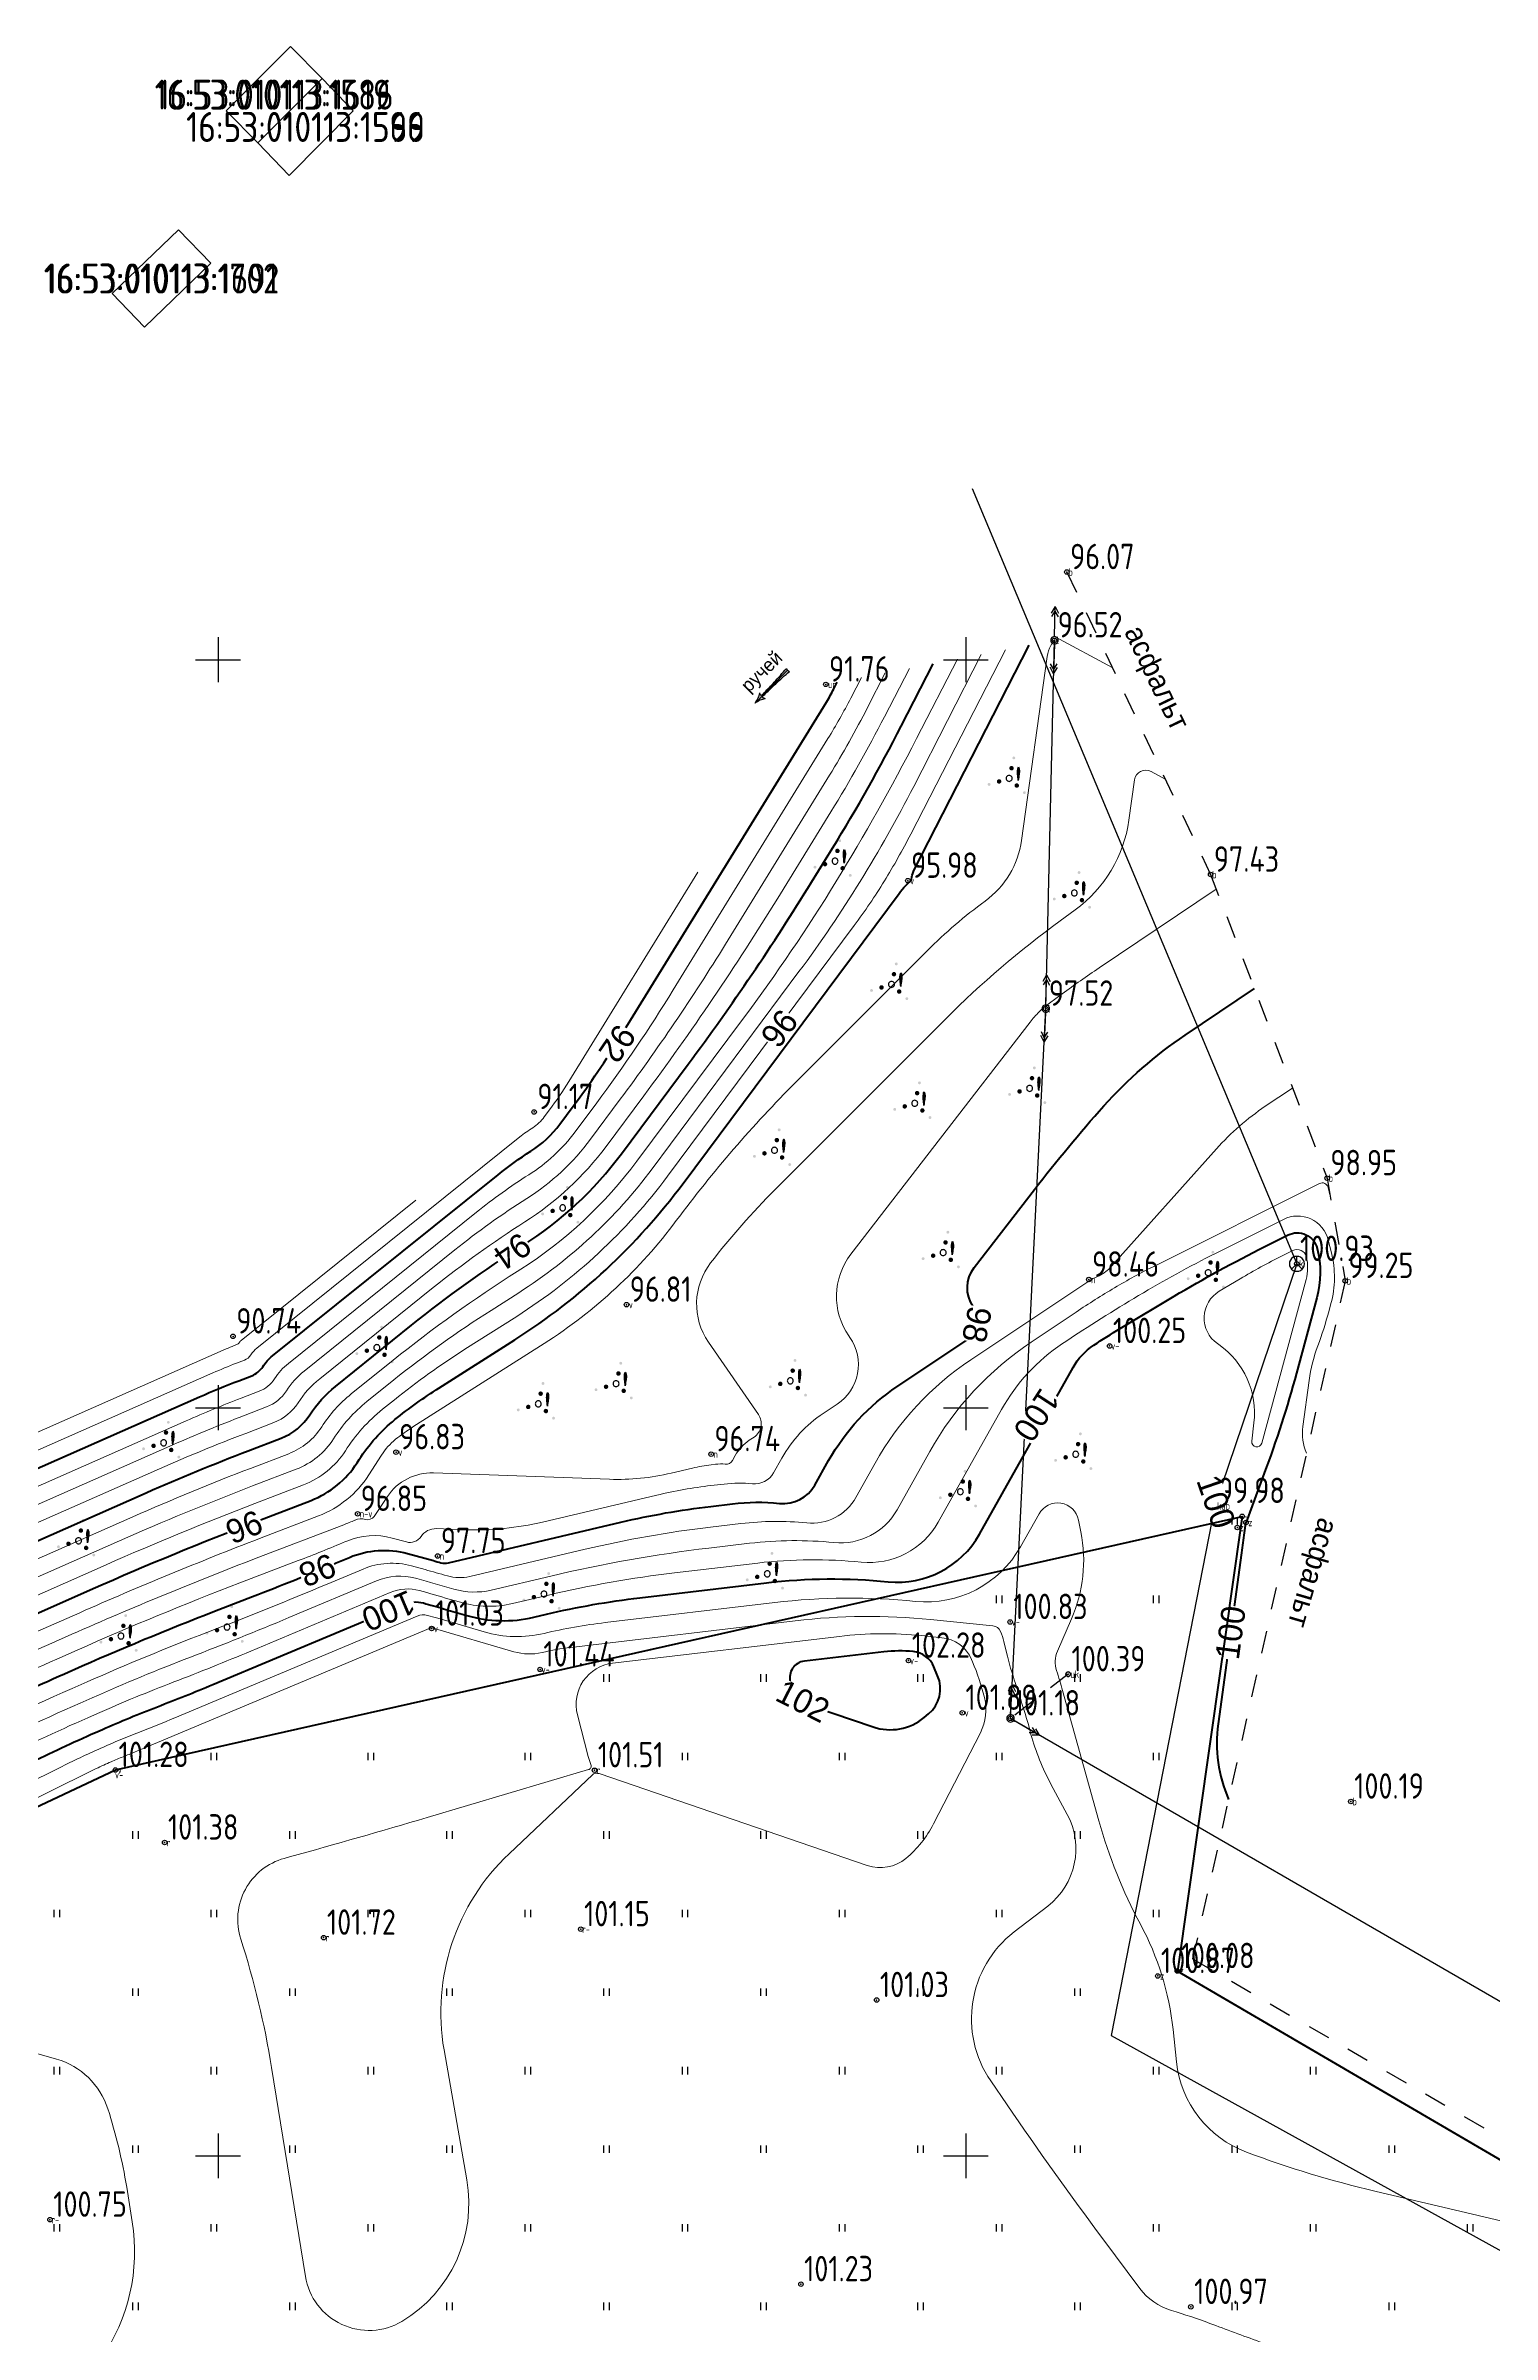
# Model space of a CAD drawing. Header units: metres. Extents: x 2284092 to 2335310, y 454860 to 483236.
# Drawn here: x 2285338.5 to 2285435.2, y 455588.1 to 455741 of the extents above; entities that cross this region are included whole.
import ezdxf
from ezdxf.enums import TextEntityAlignment as Align

# ---------------------------------------------------------------- set-up
doc = ezdxf.new("R2010")
doc.units = ezdxf.units.M
doc.header["$PDMODE"] = 32
doc.header["$PDSIZE"] = 0.3
doc.linetypes.add('ЛИНИЯ_1.5-1.5', pattern=[3, 1.5, -1.5])
doc.linetypes.add('ЛЭП ВН', pattern=[0.002, 0.001, 0.001])
for name, color, linetype in [('-_линия', 7, 'Continuous'), ('-_точка', 7, 'Continuous'), ('0 @ 0.5', 7, 'Continuous'), ('D', 1, 'Continuous'), ('Eg.14_Ограждения', 7, 'Continuous'), ('Eg.14_Ограждения1', 7, 'Continuous'), ('LABELS', 254, 'Continuous'), ('P', 94, 'Continuous'), ('Pr', 7, 'Continuous'), ('T', 7, 'Continuous'), ('КОД', 7, 'Continuous')]:
    doc.layers.add(name, color=color, linetype=linetype)
doc.styles.add('pragmai.shx2', font='pragmai.shx', dxfattribs={"height": 1.6})
doc.styles.get("Standard").update_dxf_attribs({"font": 'eskdu.shx'})
doc.styles.add('Рубленый (Р-131)', font='p131.ttf')
doc.linetypes.add('КОНТУР', pattern='A,0,-0.5,[133,ltypeshp.shx,S=0.05,R=0,X=-0.5,Y=0],-0.5', length=1)
doc.linetypes.add('ЛИНИЯ_СВЯЗИ', pattern='A,4.5,[133,ltypeshp.shx,S=0.2,R=0,X=-0.2,Y=0],1e-05,[133,ltypeshp.shx,S=0.15,R=0,X=-0.15,Y=0],1e-05,[133,ltypeshp.shx,S=0.1,R=0,X=-0.1,Y=0],1e-05,[133,ltypeshp.shx,S=0.05,R=0,X=-0.05,Y=0],4.5,-2', length=11.00003)

# ---------------------------------------------------------------- blocks, each defined once
blk = doc.blocks.new('Люк Кабель Связи')
at = {"color": 0, "linetype": 'Continuous'}
for p, q in [((0, 0), (-0.71, -0.71)), ((0, 0), (0, 1)), ((0.71, -0.71), (0, 0))]:
    blk.add_line(p, q, dxfattribs=at)
at = {"color": 0, "linetype": 'Continuous', "flags": 128}
blk.add_lwpolyline([(1, 0), (0.97, 0.26), (0.87, 0.5), (0.71, 0.71), (0.5, 0.87), (0.26, 0.97), (0, 1), (-0.26, 0.97), (-0.5, 0.87), (-0.71, 0.71), (-0.87, 0.5), (-0.97, 0.26), (-1, 0), (-0.97, -0.26), (-0.87, -0.5), (-0.71, -0.71), (-0.5, -0.87), (-0.26, -0.97), (0, -1), (0.26, -0.97), (0.5, -0.87), (0.71, -0.71), (0.87, -0.5), (0.97, -0.26)], close=True, dxfattribs=at)
blk = doc.blocks.new('Столб ЖБ')
at = {"color": 0, "linetype": 'Continuous', "flags": 128}
blk.add_lwpolyline([(0.5, 0), (0.48, 0.13), (0.43, 0.25), (0.35, 0.35), (0.25, 0.43), (0.13, 0.48), (0, 0.5), (-0.13, 0.48), (-0.25, 0.43), (-0.35, 0.35), (-0.43, 0.25), (-0.48, 0.13), (-0.5, 0), (-0.48, -0.13), (-0.43, -0.25), (-0.35, -0.35), (-0.25, -0.43), (-0.13, -0.48), (0, -0.5), (0.13, -0.48), (0.25, -0.43), (0.35, -0.35), (0.43, -0.25), (0.48, -0.13)], close=True, dxfattribs=at)
at = {"color": 0, "linetype": 'Continuous'}
blk.add_circle((0, 0), 0.05, dxfattribs=at)
blk = doc.blocks.new('Нога дер')
at = {"color": 0, "linetype": 'Continuous', "flags": 128}
blk.add_lwpolyline([(0.3, 0), (0.29, 0.08), (0.26, 0.15), (0.21, 0.21), (0.15, 0.26), (0.08, 0.29), (0, 0.3), (-0.08, 0.29), (-0.15, 0.26), (-0.21, 0.21), (-0.26, 0.15), (-0.29, 0.08), (-0.3, 0), (-0.29, -0.08), (-0.26, -0.15), (-0.21, -0.21), (-0.15, -0.26), (-0.08, -0.29), (0, -0.3), (0.08, -0.29), (0.15, -0.26), (0.21, -0.21), (0.26, -0.15), (0.29, -0.08)], close=True, dxfattribs=at)
blk = doc.blocks.new('ЛЭП ВН')
at = {"color": 0, "linetype": 'Continuous'}
for p, q in [((0, 4.5), (-0.5, 3.63)), ((0, 3.9), (-0.43, 3.15)), ((0, 0.5), (0, 4.5)), ((0, 4.5), (0.5, 3.63)), ((0, 3.9), (0.43, 3.15))]:
    blk.add_line(p, q, dxfattribs=at)
blk = doc.blocks.new('Крест сетки')
at = {"color": 72, "linetype": 'Continuous'}
for p, q in [((-3, 0), (3, 0)), ((0, 3), (0, -3))]:
    blk.add_line(p, q, dxfattribs=at)
blk = doc.blocks.new('Штриховка Луговая растительность')
at = {"color": 3, "linetype": 'Continuous'}
for p, q in [((-0.4, 1), (-0.4, 0)), ((0.4, 0), (0.4, 1))]:
    blk.add_line(p, q, dxfattribs=at)
blk = doc.blocks.new('Направление течения')
at = {"linetype": 'Continuous'}
h = blk.add_hatch(color=0, dxfattribs=at)
edge = h.paths.add_edge_path()
edge.add_arc((-0.03, 2.33), 1.04, 241.8876, 266.7395)
edge.add_spline(control_points=[(-0.09, 1.3), (-0.09, 1.51), (-0.11, 2.34), (-0.14, 4.01), (-0.23, 5.45), (-0.28, 6.27)], knot_values=[0, 0, 0, 0, 0.625751, 2.516384, 4.981065, 4.981065, 4.981065, 4.981065], degree=3, periodic=0)
edge.add_arc((-0.05, 6.62), 0.414, 235.3367, 276.6842)
edge.add_arc((0.05, 6.62), 0.414, 263.3158, 304.6633)
edge.add_spline(control_points=[(0.28, 6.27), (0.23, 5.45), (0.14, 4.01), (0.11, 2.34), (0.09, 1.51), (0.09, 1.3)], knot_values=[0, 0, 0, 0, 2.464681, 4.355314, 4.981065, 4.981065, 4.981065, 4.981065], degree=3, periodic=0)
edge.add_arc((0.03, 2.33), 1.04, 273.2605, 298.1124)
edge.add_spline(control_points=[(0.52, 1.42), (0.39, 1.22), (0.12, 0.79), (0.04, 0.28), (0, 0)], knot_values=[0, 0, 0, 0, 0.685038, 1.525237, 1.525237, 1.525237, 1.525237], degree=3, periodic=0)
edge.add_spline(control_points=[(0, 0), (-0.04, 0.28), (-0.12, 0.79), (-0.39, 1.22), (-0.52, 1.42)], knot_values=[0, 0, 0, 0, 0.840199, 1.525237, 1.525237, 1.525237, 1.525237], degree=3, periodic=0)
at = {"color": 0, "linetype": 'Continuous'}
blk.add_line((0, 0), (0, 6.2), dxfattribs=at)
for centre, radius, start, end in [((-0.05, 6.62), 0.414, 235.3367, 276.6842), ((0.05, 6.62), 0.414, 263.3158, 304.6633), ((-0.03, 2.33), 1.04, 241.8876, 266.7395), ((0.03, 2.33), 1.04, 273.2605, 298.1124)]:
    blk.add_arc(centre, radius, start, end, dxfattribs=at)
for points in [[(-0.09, 1.3), (-0.1, 1.92), (-0.15, 3.81), (-0.28, 6.27)], [(0.09, 1.3), (0.1, 1.92), (0.15, 3.81), (0.28, 6.27)], [(0, 0), (-0.19, 0.82), (-0.52, 1.42)], [(0, 0), (0.19, 0.82), (0.52, 1.42)]]:
    blk.add_spline(points, degree=3, dxfattribs=at)
blk = doc.blocks.new('Штриховка Кустарник Колючий')
at = {"linetype": 'Continuous'}
h = blk.add_hatch(color=3, dxfattribs=at)
edge = h.paths.add_edge_path()
edge.add_arc((2.04, -1.91), 0.2, 0, 360)
edge = h.paths.add_edge_path()
edge.add_arc((0.63, 2.73), 0.2, 0, 360)
edge = h.paths.add_edge_path()
edge.add_arc((-2.68, -0.81), 0.2, 0, 360)
h = blk.add_hatch(color=3, dxfattribs=at)
edge = h.paths.add_edge_path()
edge.add_arc((0.32, 1.36), 0.3, 0, 360)
edge = h.paths.add_edge_path()
edge.add_arc((-1.34, -0.41), 0.3, 0, 360)
edge = h.paths.add_edge_path()
edge.add_arc((1.02, -0.96), 0.3, 0, 360)
h = blk.add_hatch(color=3, dxfattribs=at)
edge = h.paths.add_edge_path()
edge.add_spline(control_points=[(1.22, -0.29), (1.26, 0), (1.33, 0.52), (1.43, 1.02), (1.25, 1.71), (1.1, 1.01), (1.14, 0.52), (1.19, 0), (1.22, -0.29)], knot_values=[0, 0, 0, 0, 0.838296, 1.522181, 1.855336, 2.184891, 2.879704, 3.701437, 3.701437, 3.701437, 3.701437], degree=3, periodic=0)
at = {"color": 3, "linetype": 'Continuous', "flags": 128}
blk.add_lwpolyline([(0.4, 0), (0.39, 0.1), (0.35, 0.2), (0.28, 0.28), (0.2, 0.35), (0.1, 0.39), (0, 0.4), (-0.1, 0.39), (-0.2, 0.35), (-0.28, 0.28), (-0.35, 0.2), (-0.39, 0.1), (-0.4, 0), (-0.39, -0.1), (-0.35, -0.2), (-0.28, -0.28), (-0.2, -0.35), (-0.1, -0.39), (0, -0.4), (0.1, -0.39), (0.2, -0.35), (0.28, -0.28), (0.35, -0.2), (0.39, -0.1)], close=True, dxfattribs=at)
at = {"color": 3, "linetype": 'Continuous'}
blk.add_spline([(1.22, -0.29), (1.34, 0.54), (1.36, 1.22), (1.25, 1.54), (1.15, 1.22), (1.14, 0.53), (1.22, -0.29)], degree=3, dxfattribs=at)

msp = doc.modelspace()

# ---------------------------------------------------------------- linework, layer by layer
at = {"layer": '-_точка', "color": 104, "true_color": 0x0f9115}
for p in [(2285418.47, 455642.74, 100.49), (2285414.14, 455612.35, 100.08)]:
    msp.add_point(p, dxfattribs=at)
at = {"linetype": 'ЛЭП ВН'}
for p, q in [((2285405.34, 455676.68, 97.52), (2285405.92, 455701.3, 96.52)), ((2285402.98, 455629.24, 100.39), (2285405.34, 455676.68, 97.52)), ((2285448.2, 455603.08, 101.1), (2285402.98, 455629.24, 100.39))]:
    msp.add_line(p, q, dxfattribs=at)
at = {"color": 1, "linetype": 'ЛИНИЯ_СВЯЗИ'}
msp.add_lwpolyline([(2285400.42, 455711.45), (2285422.13, 455659.62), (2285416.64, 455643.44), (2285409.72, 455608.03), (2285501.59, 455557.29), (2285534.98, 455538.9)], dxfattribs=at)
at = {"linetype": 'ЛИНИЯ_1.5-1.5'}
for points, elevation in [([(2285406.75, 455705.86), (2285416.36, 455685.64), (2285424.15, 455665.35), (2285425.36, 455658.48), (2285415.16, 455613.17), (2285544.76, 455537.93)], 96.07), ([(2285406.84, 455632.19), (2285402.98, 455629.24)], 100.39)]:
    msp.add_lwpolyline(points, dxfattribs=dict(at, elevation=elevation))
at = {"layer": 'D', "linetype": 'Continuous'}
for points in [[(2285354.84, 455741), (2285356.95, 455738.86), (2285352.66, 455734.54), (2285350.55, 455736.68)], [(2285356.95, 455738.86), (2285359.04, 455736.68), (2285354.75, 455732.36), (2285352.66, 455734.54)], [(2285342.93, 455724.47), (2285347.35, 455728.74), (2285349.51, 455726.51), (2285345.09, 455722.23)]]:
    msp.add_lwpolyline(points, close=True, dxfattribs=at)
at = {"layer": 'Eg.14_Ограждения', "color": 42, "linetype": 'Continuous', "lineweight": 15, "ltscale": 0.5, "flags": 128}
for points, elevation in [([(2285121.01, 455530.83, 0), (2285131.18, 455533.9)], 93), ([(2285137.69, 455396.96, 0), (2285133.53, 455400.65)], 93), ([(2285183.34, 455357.59, 0), (2285178.64, 455362.17)], 93), ([(2285161.37, 455354.79, 0), (2285167.02, 455348.34)], 92.5), ([(2285181.37, 455628.72, 0), (2285184.82, 455627.52)], 89.5), ([(2285195.22, 455585.45, 0), (2285195.12, 455589.56)], 96.5), ([(2285199, 455603.61, -0.000001), (2285200.8, 455606.98)], 96.5), ([(2285336.93, 455634.62), (2285340.75, 455636.3, -0.012359), (2285352.78, 455641.26), (2285356.71, 455642.77, 0.160305), (2285360.08, 455645.51), (2285360.93, 455646.84, -0.081504), (2285361.87, 455647.89), (2285361.87, 455647.89, -0.027533), (2285363.03, 455648.72), (2285371.8, 455654.29, 0.091292), (2285380.64, 455662.51), (2285380.64, 455662.51, -0.036224), (2285388.64, 455671.77), (2285397.41, 455680.54, -0.038923), (2285401.29, 455683.87), (2285401.29, 455683.87, 0.203091), (2285403.72, 455687.92), (2285405.44, 455700.22, -0.083881), (2285405.67, 455700.94), (2285405.85, 455701.28)], 96.5), ([(2285325.09, 455636.66), (2285346.09, 455645.92, -0.012359), (2285351.85, 455648.29), (2285353.74, 455649.02, 0.160304), (2285355.35, 455650.33), (2285355.35, 455650.33, -0.081503), (2285356.8, 455651.94), (2285364.39, 455658.03, -0.027533), (2285370.51, 455662.42), (2285370.51, 455662.42, 0.091292), (2285375.94, 455667.46), (2285378.46, 455670.85, 0.022064), (2285387.42, 455684.06), (2285390.98, 455689.84, 0.019512), (2285394.55, 455696.18), (2285396.22, 455699.42)], 93.5), ([(2285329.04, 455635.98), (2285344.31, 455642.71, -0.012359), (2285352.16, 455645.95), (2285354.73, 455646.93, 0.160306), (2285356.93, 455648.73), (2285356.93, 455648.73, -0.081505), (2285358.9, 455650.92), (2285361.71, 455653.18, -0.027533), (2285370, 455659.11), (2285370.24, 455659.26, 0.091293), (2285378, 455666.48), (2285385.14, 455676.05, 0.022064), (2285391.31, 455685.15), (2285391.31, 455685.15, 0.019511), (2285396.7, 455694.73), (2285399.43, 455700.04)], 94.5), ([(2285401.03, 455700.35), (2285396.51, 455691.53, -0.01951), (2285392.93, 455685.18), (2285392.93, 455685.18, -0.022064), (2285388.84, 455679.15), (2285379.03, 455665.98, -0.091292), (2285370.1, 455657.69), (2285368.26, 455656.51, 0.027533), (2285361.75, 455651.86), (2285359.95, 455650.41, 0.081502), (2285357.72, 455647.92), (2285357.72, 455647.92, -0.160303), (2285355.23, 455645.89), (2285352.31, 455644.77, 0.012358), (2285343.42, 455641.11), (2285331.01, 455635.64, 0.011148)], 95), ([(2285402.64, 455700.66), (2285396.31, 455688.33, -0.01951), (2285394.55, 455685.21), (2285394.55, 455685.21, -0.022065), (2285392.54, 455682.24), (2285380.06, 455665.49, -0.091292), (2285369.97, 455656.11), (2285366.51, 455653.92, 0.027533), (2285361.79, 455650.53), (2285361, 455649.9, 0.081502), (2285358.51, 455647.12), (2285358.51, 455647.12, -0.160303), (2285355.72, 455644.85), (2285352.47, 455643.6, 0.012358), (2285342.53, 455639.51), (2285332.99, 455635.3, 0.011148)], 95.5), ([(2285393.01, 455698.81), (2285392.3, 455697.43, -0.019511), (2285390.78, 455694.73), (2285380.43, 455677.93, -0.022064), (2285375.32, 455670.38), (2285373.88, 455668.45, -0.091291), (2285370.77, 455665.57), (2285370.77, 455665.57, 0.027533), (2285367.28, 455663.07), (2285354.7, 455652.96, 0.081502), (2285353.78, 455651.94), (2285353.78, 455651.94, -0.160303), (2285352.75, 455651.1), (2285351.54, 455650.64, 0.012359), (2285347.87, 455649.12), (2285321.15, 455637.33, 0.011148)], 92.5), ([(2285323.12, 455637), (2285346.98, 455647.52, -0.012359), (2285351.7, 455649.46), (2285353.24, 455650.06, 0.160304), (2285354.57, 455651.13), (2285354.57, 455651.13, -0.081503), (2285355.75, 455652.45), (2285365.83, 455660.55, -0.027532), (2285370.64, 455663.99), (2285370.64, 455663.99, 0.091291), (2285374.91, 455667.96), (2285376.89, 455670.62, 0.022064), (2285383.93, 455680.99), (2285390.88, 455692.28, 0.019512), (2285393.43, 455696.81), (2285394.61, 455699.12)], 93), ([(2285323.57, 455627.11, -0.011148), (2285338.69, 455634.18), (2285340.23, 455634.86, -0.012358), (2285352.55, 455639.94), (2285358.41, 455642.18, 0.007893), (2285359.14, 455642.48), (2285359.16, 455642.49, -0.167757), (2285359.86, 455642.53), (2285359.86, 455642.53, 0.322084), (2285360.43, 455642.74), (2285361.32, 455644.07, -0.259197), (2285364.4, 455645.64), (2285376.17, 455645.22, 0.066875), (2285380.3, 455645.63), (2285381.73, 455645.97, -0.028531), (2285382.96, 455646.19), (2285383.26, 455646.22, -0.054587), (2285383.91, 455646.23), (2285383.91, 455646.23, 0.298268), (2285384.39, 455646.48), (2285384.58, 455646.81, -0.118353), (2285385.52, 455647.83), (2285385.84, 455648.04, 0.41917), (2285386.13, 455649.55), (2285382.79, 455654.39, -0.326505), (2285382.93, 455659.68), (2285382.93, 455659.68, -0.031848), (2285387.25, 455664.59), (2285398.65, 455676, -0.038924), (2285406.3, 455682.54), (2285407.31, 455683.28, 0.203091), (2285410.9, 455689.28), (2285411.28, 455691.97, -0.521653), (2285412.38, 455692.53), (2285413.33, 455692.02)], 97), ([(2285382.07, 455685.8), (2285373.45, 455671.8, -0.022064), (2285372.17, 455669.92), (2285371.81, 455669.44, -0.091293), (2285371.04, 455668.72), (2285371.04, 455668.72, 0.027534), (2285370.17, 455668.1), (2285352.6, 455653.99, 0.081509), (2285352.2, 455653.54), (2285352.2, 455653.54, -0.160311), (2285351.76, 455653.18), (2285351.24, 455652.98, 0.012359), (2285349.65, 455652.33), (2285317.2, 455638.01, 0.011148), (2285313.89, 455636.46), (2285313.89, 455636.46, -0.018448), (2285310.55, 455634.96), (2285288.64, 455626.05, 0.034623), (2285284.38, 455623.96), (2285284.38, 455623.96, -0.077605), (2285280, 455622.26), (2285278.71, 455621.98, -0.048181), (2285271.42, 455621.11), (2285242.81, 455620.47, -0.022207)], 91.5), ([(2285325.86, 455626.95, -0.011148), (2285339.21, 455633.2), (2285340.57, 455633.8, -0.012358), (2285351.45, 455638.29), (2285355.36, 455639.78, 0.007888), (2285358.52, 455641.05), (2285358.61, 455641.09, -0.16775), (2285361.65, 455641.29), (2285362.59, 455641.03, 0.322081), (2285363.57, 455641.4), (2285363.57, 455641.4, -0.259197), (2285364.59, 455641.92), (2285366.55, 455641.85, 0.066876), (2285371.69, 455642.36), (2285379.34, 455644.16, -0.028536), (2285382.95, 455644.8), (2285383.83, 455644.9, -0.05458), (2285385.73, 455644.92), (2285385.73, 455644.92, 0.298258), (2285387.14, 455645.65), (2285387.7, 455646.64, -0.118347), (2285390.46, 455649.62), (2285391.4, 455650.25, 0.41917), (2285392.25, 455654.69), (2285392.17, 455654.81, -0.326505), (2285392.31, 455660.26), (2285404.29, 455675.77, -0.031852), (2285404.89, 455676.46), (2285404.89, 455676.46, -0.038919), (2285405.59, 455677.05), (2285406.44, 455677.67, -0.009537), (2285408.91, 455679.4), (2285416.74, 455684.67)], 97.5), ([(2285330.43, 455626.65, -0.011148), (2285340.25, 455631.24), (2285341.25, 455631.68, -0.012358), (2285349.25, 455634.98), (2285349.25, 455634.98, 0.00789), (2285357.29, 455638.21), (2285359.7, 455639.22, -0.167752), (2285362.93, 455639.43), (2285363.84, 455639.18, -0.00405), (2285365.33, 455638.76), (2285365.33, 455638.76, 0.129519), (2285366.83, 455638.72), (2285374.54, 455640.54, -0.028535), (2285382.93, 455642.02), (2285384.96, 455642.26, -0.054581), (2285389.36, 455642.3), (2285389.36, 455642.3, 0.298261), (2285392.65, 455644.01), (2285393.93, 455646.3, -0.118349), (2285400.33, 455653.2), (2285408.16, 455658.42, -0.012272), (2285408.33, 455658.53), (2285408.33, 455658.53, -0.018968), (2285408.51, 455658.63), (2285408.9, 455658.82, 0.094821), (2285409.74, 455659.46), (2285416.75, 455667.3, -0.062328), (2285420.02, 455670.15), (2285421.84, 455671.37)], 98.5), ([(2285332.72, 455626.49, -0.011148), (2285340.77, 455630.26), (2285341.59, 455630.62, -0.012358), (2285348.15, 455633.33), (2285348.15, 455633.33, 0.00789), (2285354.74, 455635.97), (2285360.6, 455638.43, -0.167752), (2285363.2, 455638.6), (2285363.28, 455638.58, -0.004051), (2285365.77, 455637.88), (2285365.77, 455637.88, 0.12952), (2285368.26, 455637.81), (2285372.24, 455638.75, -0.028535), (2285382.82, 455640.62), (2285385.53, 455640.94, -0.054581), (2285391.18, 455640.99), (2285391.18, 455640.99, 0.298261), (2285395.4, 455643.18), (2285397.58, 455647.07, -0.118349), (2285404.37, 455654.39), (2285407.37, 455656.4, -0.012275), (2285409.94, 455658.02), (2285409.94, 455658.02, -0.018965), (2285412.6, 455659.47), (2285423.65, 455664.99, -0.479373), (2285424.22, 455664.73), (2285424.34, 455664.24)], 99), ([(2285363.23, 455663.88), (2285351.55, 455654.5, 0.081515), (2285351.41, 455654.35), (2285351.41, 455654.35, -0.160312), (2285351.26, 455654.22), (2285351.08, 455654.16, 0.012354), (2285350.54, 455653.93), (2285315.23, 455638.35, 0.011147), (2285313.02, 455637.32), (2285313.02, 455637.32, -0.018447), (2285310.81, 455636.32), (2285286.44, 455626.41, 0.034623), (2285283.22, 455624.83), (2285283.22, 455624.83, -0.077605), (2285279.9, 455623.55), (2285278.93, 455623.33, -0.04818), (2285273.4, 455622.68), (2285241.24, 455621.96, -0.022207)], 91), ([(2285335, 455626.34, -0.011147), (2285341.29, 455629.28), (2285341.93, 455629.56, -0.012359), (2285347.05, 455631.67), (2285347.05, 455631.67, 0.00789), (2285352.19, 455633.74), (2285361.51, 455637.65, -0.167753), (2285363.47, 455637.78), (2285363.47, 455637.78, -0.00405), (2285365.46, 455637.21), (2285366.2, 455637, 0.129519), (2285369.69, 455636.91), (2285372.09, 455637.48, -0.028535), (2285380.51, 455638.96), (2285386.09, 455639.62, -0.054582), (2285393, 455639.68), (2285393, 455639.68, 0.298261), (2285398.15, 455642.36), (2285402.38, 455649.88, -0.118348), (2285406.46, 455654.29), (2285406.58, 455654.37, -0.012276), (2285411.55, 455657.5), (2285411.55, 455657.5, -0.018965), (2285416.69, 455660.32), (2285421.23, 455662.59, -0.479371), (2285424.23, 455661.21), (2285424.44, 455660.35, -0.12834), (2285424.41, 455656.96), (2285424.26, 455656.42, -0.02288), (2285423.53, 455654.14), (2285423.53, 455654.14, 0.055254), (2285422.95, 455651.83), (2285422.53, 455648.74, 0.134743), (2285422.77, 455646.97, 0.134743)], 99.5), ([(2285441.17, 455594.39), (2285427.35, 455597.64, -0.031907), (2285418.77, 455600.24), (2285418.77, 455600.24, -0.283374), (2285414.08, 455606.27), (2285413.85, 455608.44, 0.096437), (2285411.67, 455615.48), (2285411.67, 455615.48, -0.055477), (2285408.89, 455622.39), (2285406.47, 455631.09, 0.013228), (2285406.06, 455632.43), (2285406.06, 455632.43, -0.185751), (2285406.12, 455633.73), (2285407.06, 455635.89, 0.152833), (2285407.69, 455641.7), (2285407.53, 455642.49, 0.696636), (2285404.89, 455642.91), (2285403.65, 455640.71, -0.29826), (2285396.63, 455637.06), (2285396.63, 455637.06, 0.054581), (2285387.22, 455636.98), (2285375.89, 455635.64, 0.028535), (2285371.8, 455634.92), (2285371.8, 455634.92, -0.129519), (2285367.79, 455635.02), (2285364.69, 455635.93, 0.004049), (2285364, 455636.12), (2285364, 455636.12, 0.167753), (2285363.32, 455636.08), (2285347.1, 455629.27, -0.007891), (2285344.85, 455628.37), (2285344.85, 455628.37, 0.012359), (2285342.61, 455627.44), (2285342.33, 455627.32, 0.011147), (2285339.57, 455626.03), (2285318.56, 455615.62, -0.018447)], 100.5), ([(2285317.14, 455519.89, 0.000001), (2285318.82, 455518.46)], 101), ([(2285420.05, 455587.41, 0.000956), (2285416.71, 455588.65), (2285416.32, 455588.8, 0.015307), (2285413.74, 455589.66), (2285413.74, 455589.66, -0.160346), (2285411.63, 455591.14), (2285409.15, 455594.46, -0.010336), (2285402.75, 455603.41), (2285401.66, 455605, -0.397695), (2285403.23, 455614.96), (2285405.47, 455616.69, 0.366829), (2285406.78, 455622.82), (2285405.69, 455624.84, -0.055478), (2285404.35, 455628.17), (2285404.25, 455628.55, 0.013228), (2285403.42, 455631.25), (2285403.32, 455631.56, -0.020837), (2285402.71, 455633.65), (2285402.54, 455634.37, 0.040871), (2285402.31, 455635.05), (2285402.31, 455635.05, 0.273092), (2285401.81, 455635.42), (2285397.64, 455635.84, 0.054581), (2285388.59, 455635.76), (2285373.58, 455633.98, 0.028535), (2285371.66, 455633.64), (2285371.66, 455633.64, -0.129519), (2285369.78, 455633.69), (2285364.31, 455635.28, 0.004015), (2285364.26, 455635.3), (2285364.26, 455635.3, 0.167788), (2285364.22, 455635.29), (2285344.56, 455627.04, -0.007886), (2285343.75, 455626.71), (2285343.75, 455626.71, 0.012353), (2285342.95, 455626.38), (2285342.85, 455626.34, 0.01115), (2285341.86, 455625.88), (2285318.22, 455614.16, -0.018437)], 101), ([(2285322.58, 455611.22), (2285339.2, 455606.46, -0.250171), (2285342.63, 455603.14), (2285342.63, 455603.14, -0.037868), (2285343.89, 455597.9), (2285344.26, 455595.58, -0.194593), (2285342.18, 455586.45)], 101)]:
    msp.add_lwpolyline(points, format="xyb", dxfattribs=dict(at, elevation=elevation))
at = {"layer": 'Eg.14_Ограждения', "color": 42, "linetype": 'Continuous', "lineweight": 40, "ltscale": 0.5, "flags": 128}
for points, elevation in [([(2285149.03, 455344.01, 0), (2285143.48, 455347.36)], 92), ([(2285173.89, 455628.54, 0), (2285177.8, 455627.17)], 90), ([(2285334.96, 455634.96), (2285341.64, 455637.91, -0.012358), (2285352.62, 455642.43), (2285356.22, 455643.81, 0.160303), (2285359.29, 455646.32), (2285359.44, 455646.55, -0.081502), (2285361.83, 455649.21), (2285361.83, 455649.21, -0.027533), (2285364.77, 455651.32), (2285369.84, 455654.54, 0.091292), (2285381.09, 455664.99), (2285395.53, 455684.38, -0.036226), (2285395.98, 455684.9), (2285396.16, 455685.08, -0.038932), (2285396.29, 455685.19), (2285396.29, 455685.19, 0.203107), (2285396.37, 455685.32), (2285396.39, 455685.48, -0.083886), (2285396.54, 455685.95), (2285404.24, 455700.97)], 96), ([(2285327.07, 455636.32), (2285345.2, 455644.32, -0.012358), (2285352.01, 455647.12), (2285354.23, 455647.97, 0.160302), (2285356.14, 455649.53), (2285356.14, 455649.53, -0.081502), (2285357.85, 455651.43), (2285362.94, 455655.52, -0.027533), (2285370.37, 455660.84), (2285370.37, 455660.84, 0.091292), (2285376.97, 455666.97), (2285381.43, 455672.96, 0.022064), (2285389.68, 455685.13), (2285391.08, 455687.4, 0.019512), (2285395.68, 455695.56), (2285397.82, 455699.73)], 94), ([(2285319.17, 455637.67), (2285348.76, 455650.73, -0.012358), (2285351.39, 455651.81), (2285352.25, 455652.14, 0.160299), (2285352.99, 455652.74), (2285352.99, 455652.74, -0.081499), (2285353.65, 455653.48), (2285368.73, 455665.58, -0.027534), (2285370.91, 455667.15), (2285370.91, 455667.15, 0.091292), (2285372.85, 455668.95), (2285373.74, 455670.15, 0.022064), (2285376.94, 455674.86), (2285390.68, 455697.17, 0.019514), (2285391.17, 455698.05), (2285391.4, 455698.5)], 92), ([(2285328.15, 455626.8, -0.011148), (2285339.73, 455632.22), (2285340.91, 455632.74, -0.012358), (2285350.35, 455636.63), (2285352.3, 455637.38, 0.00789), (2285357.9, 455639.63), (2285358.79, 455640, -0.167752), (2285362.67, 455640.26), (2285364.4, 455639.78, -0.004052), (2285364.9, 455639.64), (2285364.9, 455639.64, 0.129521), (2285365.41, 455639.63), (2285376.94, 455642.35, -0.028535), (2285382.94, 455643.41), (2285384.39, 455643.58, -0.054581), (2285387.54, 455643.61), (2285387.54, 455643.61, 0.298261), (2285389.9, 455644.83), (2285390.82, 455646.47, -0.118348), (2285395.4, 455651.41), (2285400.06, 455654.52, 0.419169), (2285400.49, 455656.76), (2285400.49, 455656.76, -0.326504), (2285400.56, 455659.38), (2285404.58, 455664.59, -0.01803), (2285409.22, 455670.17), (2285409.22, 455670.17, -0.06233), (2285414.66, 455674.9), (2285419.29, 455678.02)], 98), ([(2285337.29, 455626.18, -0.011148), (2285341.81, 455628.3), (2285342.27, 455628.5, -0.012358), (2285345.95, 455630.02), (2285345.95, 455630.02, 0.00789), (2285349.65, 455631.5), (2285362.41, 455636.86, -0.167752), (2285363.73, 455636.95), (2285363.73, 455636.95, -0.00405), (2285365.08, 455636.57), (2285366.63, 455636.12, 0.129518), (2285371.11, 455636), (2285371.95, 455636.2, -0.028535), (2285378.2, 455637.3), (2285386.66, 455638.3, -0.054581), (2285394.81, 455638.37), (2285394.81, 455638.37, 0.298261), (2285400.9, 455641.54), (2285407.17, 455652.7, -0.118349), (2285408.55, 455654.18), (2285408.55, 455654.18, -0.012275), (2285410.31, 455655.29), (2285413.92, 455657.45, -0.018966), (2285419.98, 455660.77), (2285421.54, 455661.55, -0.479373), (2285423.49, 455660.65), (2285423.49, 455660.65, -0.128338), (2285423.46, 455657.34), (2285422.1, 455652.31, -0.02288), (2285419.95, 455645.63), (2285418.73, 455642.35, -0.146916), (2285418.71, 455642.32), (2285418.71, 455642.32, 0.205), (2285418.69, 455642.29), (2285418.61, 455641.65, -0.001129), (2285418.43, 455640.31), (2285416.87, 455628.87, 0.136416), (2285417.56, 455623.82, 0.136416)], 100)]:
    msp.add_lwpolyline(points, format="xyb", dxfattribs=dict(at, elevation=elevation))
at = {"layer": 'Eg.14_Ограждения', "color": 42, "linetype": 'Continuous', "lineweight": 15, "ltscale": 0.5, "elevation": 96.5, "flags": 128}
msp.add_lwpolyline([(2285405.96, 455701.53), (2285409.78, 455699.49)], dxfattribs=at)
at = {"layer": 'Eg.14_Ограждения', "color": 42, "linetype": 'Continuous', "lineweight": 15, "ltscale": 0.5, "flags": 128}
for points, elevation in [([(2285419.11, 455647.77, 0.928806), (2285419.78, 455647.64), (2285422.74, 455658.57, 0.128343), (2285422.76, 455660.1), (2285422.76, 455660.1, 0.479367), (2285421.86, 455660.51), (2285421.14, 455660.15, 0.018965), (2285418.34, 455658.62), (2285416.94, 455657.79, 0.544524), (2285416.82, 455654.29), (2285416.91, 455654.22, -0.276705), (2285419.26, 455649)], 100.5), ([(2285375.29, 455625.58, -0.068417), (2285375.54, 455625.53), (2285393.41, 455619.41, 0.261407), (2285395.99, 455619.88), (2285395.99, 455619.88, 0.101054), (2285397.83, 455622.18), (2285400.97, 455628.28, 0.180834), (2285401.24, 455630.63), (2285401.24, 455630.63, 0.040875), (2285400.44, 455633.02), (2285400.38, 455633.17, 0.273088), (2285398.39, 455634.63), (2285397.06, 455634.77, 0.054582), (2285391.55, 455634.72), (2285376.38, 455632.93, 0.454741), (2285374.03, 455629.48), (2285374.75, 455626.68, 0.030928), (2285374.93, 455626.15), (2285374.93, 455626.15, -0.440649), (2285374.76, 455625.81), (2285363.98, 455622.61, -0.004869), (2285354.78, 455619.98), (2285354.43, 455619.88, 0.426754), (2285351.52, 455614.49), (2285351.52, 455614.49, -0.037869), (2285353.58, 455605.9), (2285355.84, 455591.94, 0.529289), (2285362.29, 455588.93), (2285362.29, 455588.93, 0.311475), (2285366.63, 455598.39), (2285365.11, 455607.08, -0.251841), (2285369.46, 455620.19), (2285375.06, 455625.49, -0.206352), (2285375.29, 455625.58)], 101.5)]:
    msp.add_lwpolyline(points, format="xyb", close=True, dxfattribs=dict(at, elevation=elevation))
at = {"layer": 'Eg.14_Ограждения', "color": 42, "linetype": 'Continuous', "lineweight": 40, "ltscale": 0.5, "flags": 128}
for points, elevation in [([(2285416.24, 455643.07, 0.626792), (2285416.35, 455642.93), (2285416.79, 455643.05, 0.563019), (2285416.85, 455643.26), (2285416.84, 455643.27, -0.21728), (2285416.73, 455643.59), (2285416.73, 455643.59, 0.276699), (2285416.6, 455643.89), (2285416.44, 455644, 0.67504), (2285416.2, 455643.84), (2285416.28, 455643.45, -0.152815), (2285416.24, 455643.07)], 100), ([(2285397.86, 455632.69, 0.273088), (2285396.48, 455633.7), (2285396.48, 455633.7, 0.054581), (2285394.51, 455633.68), (2285389.2, 455633.06, 0.454743), (2285388.26, 455631.68), (2285388.26, 455631.68, 0.251871), (2285389.78, 455630.04), (2285393.79, 455628.67, 0.261406), (2285397.22, 455629.3), (2285397.5, 455629.53, 0.331908), (2285398.11, 455632.09)], 102)]:
    msp.add_lwpolyline(points, format="xyb", close=True, dxfattribs=dict(at, elevation=elevation))
at = {"layer": 'P', "linetype": 'Continuous'}
for points in [[(2285354.84, 455741), (2285356.95, 455738.86), (2285352.66, 455734.54), (2285350.55, 455736.68)], [(2285352.66, 455734.54), (2285350.55, 455736.68), (2285354.84, 455741), (2285356.95, 455738.86), (2285359.04, 455736.68), (2285354.75, 455732.36)], [(2285356.95, 455738.86), (2285359.04, 455736.68), (2285354.75, 455732.36), (2285352.66, 455734.54)], [(2285342.93, 455724.47), (2285347.35, 455728.74), (2285349.51, 455726.51), (2285345.09, 455722.23)]]:
    msp.add_lwpolyline(points, close=True, dxfattribs=at)
at = {"layer": 'P'}
for p in [(2285406.75, 455705.86, 96.07), (2285405.92, 455701.3, 96.52), (2285390.63, 455698.35, 91.76), (2285416.36, 455685.64, 97.43), (2285396.12, 455685.23, 95.98), (2285405.33, 455676.68, 97.52), (2285371.13, 455669.77, 91.17), (2285424.15, 455665.35, 98.95), (2285422.12, 455659.62, 100.93), (2285408.22, 455658.57, 98.46), (2285425.36, 455658.48, 99.25), (2285377.31, 455656.89, 96.81), (2285351, 455654.77, 90.74), (2285409.61, 455654.13, 100.25), (2285361.9, 455647.03, 96.83), (2285382.97, 455646.9, 96.74), (2285359.33, 455642.91, 96.85), (2285416.64, 455643.44, 99.98), (2285418.47, 455642.74, 100.49), (2285418.15, 455642, 100.07), (2285418.73, 455642.33, 100), (2285364.68, 455640.09, 97.75), (2285364.28, 455635.24, 101.03), (2285402.96, 455635.68, 100.83), (2285371.53, 455632.51, 101.44), (2285396.16, 455633.1, 102.28), (2285406.84, 455632.19, 100.39), (2285399.76, 455629.61, 101.89), (2285402.98, 455629.24, 101.18), (2285343.14, 455625.79, 101.28), (2285375.17, 455625.77, 101.51), (2285425.74, 455623.68, 100.19), (2285346.43, 455620.94, 101.38), (2285374.25, 455615.15, 101.15), (2285357.06, 455614.58, 101.72), (2285412.83, 455612.02, 100.87), (2285414.14, 455612.35, 100.08), (2285338.76, 455595.73, 100.75)]:
    msp.add_point(p, dxfattribs=at)
at = {"layer": 'Pr'}
for p in [(2285394.03, 455610.41, 101.03), (2285388.97, 455591.42, 101.23), (2285415.04, 455589.9, 100.97)]:
    msp.add_point(p, dxfattribs=at)

# ---------------------------------------------------------------- block references
at = {"layer": '0 @ 0.5', "linetype": 'ЛИНИЯ_1.5-1.5', "xscale": 0.5, "yscale": 0.5, "zscale": 0.5}
for p, rotation in [((2285405.92, 455701.3, 96.52), 359.0401440200436), ((2285405.92, 455701.3, 96.52), 178.6352939131973), ((2285405.34, 455676.68, 97.52), 358.6352939131973), ((2285405.34, 455676.68, 97.52), 177.1625428831964), ((2285402.98, 455629.24, 100.39), 357.1625428831964), ((2285402.98, 455629.24, 100.39), 239.9521998612271)]:
    msp.add_blockref('ЛЭП ВН', p, dxfattribs=dict(at, rotation=rotation))
for name, p in [('Крест сетки', (2285350, 455700)), ('Крест сетки', (2285400, 455700)), ('Столб ЖБ', (2285405.92, 455701.3, 96.52)), ('Столб ЖБ', (2285405.34, 455676.68, 97.52)), ('Люк Кабель Связи', (2285422.13, 455659.62, 100.93)), ('Крест сетки', (2285350, 455650)), ('Крест сетки', (2285400, 455650)), ('Нога дер', (2285406.84, 455632.19, 100.39)), ('Столб ЖБ', (2285402.98, 455629.24, 101.18)), ('Крест сетки', (2285350, 455600)), ('Крест сетки', (2285400, 455600))]:
    msp.add_blockref(name, p, dxfattribs=at)
at = {"layer": '0 @ 0.5', "linetype": 'Continuous', "xscale": 0.4999999999999997, "yscale": 0.4999999999999997, "zscale": 0.4999999999999997, "rotation": 315.3607802356125}
msp.add_blockref('Направление течения', (2285385.9, 455697.09), dxfattribs=at)
at = {"layer": '0 @ 0.5', "linetype": 'КОНТУР', "xscale": 0.5, "yscale": 0.5, "zscale": 0.5}
for p in [(2285402.89, 455692.07), (2285391.25, 455686.54), (2285407.25, 455684.41), (2285395.03, 455678.3), (2285396.58, 455670.35), (2285404.26, 455671.35), (2285387.2, 455667.21), (2285398.48, 455660.37), (2285416.2, 455659.03), (2285360.62, 455654.02), (2285376.61, 455651.61), (2285388.26, 455651.8), (2285371.41, 455650.26), (2285346.36, 455647.66), (2285399.63, 455644.39), (2285340.67, 455641.11), (2285386.72, 455638.9), (2285371.79, 455637.55), (2285350.6, 455635.34), (2285343.51, 455634.74)]:
    msp.add_blockref('Штриховка Кустарник Колючий', p, dxfattribs=at)
at = {"layer": '0 @ 0.5', "linetype": 'Continuous', "xscale": 0.5, "yscale": 0.5, "zscale": 0.5}
for p in [(2285402.22, 455636.94), (2285412.72, 455636.94), (2285375.97, 455631.69), (2285396.97, 455631.69), (2285407.47, 455631.69), (2285349.72, 455626.44), (2285360.22, 455626.44), (2285370.72, 455626.44), (2285381.22, 455626.44), (2285391.72, 455626.44), (2285402.22, 455626.44), (2285412.72, 455626.44), (2285344.47, 455621.19), (2285354.97, 455621.19), (2285365.47, 455621.19), (2285375.97, 455621.19), (2285386.47, 455621.19), (2285396.97, 455621.19), (2285407.47, 455621.19), (2285339.22, 455615.94), (2285349.72, 455615.94), (2285360.22, 455615.94), (2285370.72, 455615.94), (2285381.22, 455615.94), (2285391.72, 455615.94), (2285402.22, 455615.94), (2285412.72, 455615.94), (2285344.47, 455610.69), (2285354.97, 455610.69), (2285365.47, 455610.69), (2285375.97, 455610.69), (2285386.47, 455610.69), (2285396.97, 455610.69), (2285407.47, 455610.69), (2285339.22, 455605.44), (2285349.72, 455605.44), (2285360.22, 455605.44), (2285370.72, 455605.44), (2285381.22, 455605.44), (2285391.72, 455605.44), (2285402.22, 455605.44), (2285412.72, 455605.44), (2285423.22, 455605.44), (2285344.47, 455600.19), (2285354.97, 455600.19), (2285365.47, 455600.19), (2285375.97, 455600.19), (2285386.47, 455600.19), (2285396.97, 455600.19), (2285407.47, 455600.19), (2285417.97, 455600.19), (2285428.47, 455600.19), (2285339.22, 455594.94), (2285349.72, 455594.94), (2285360.22, 455594.94), (2285370.72, 455594.94), (2285381.22, 455594.94), (2285391.72, 455594.94), (2285402.22, 455594.94), (2285412.72, 455594.94), (2285423.22, 455594.94), (2285433.72, 455594.94), (2285344.47, 455589.69), (2285354.97, 455589.69), (2285365.47, 455589.69), (2285375.97, 455589.69), (2285386.47, 455589.69), (2285396.97, 455589.69), (2285407.47, 455589.69), (2285417.97, 455589.69), (2285428.47, 455589.69)]:
    msp.add_blockref('Штриховка Луговая растительность', p, dxfattribs=at)

# ---------------------------------------------------------------- texts
at = {"linetype": 'ЛИНИЯ_1.5-1.5', "style": 'Рубленый (Р-131)'}
for rotation, p in [(295.6639, (2285410.56, 455701.88)), (253.7001, (2285423.61, 455642.74))]:
    msp.add_text('асфальт', height=1.397, rotation=rotation, dxfattribs=at).set_placement(p)
at = {"linetype": 'ЛИНИЯ_СВЯЗИ', "style": 'Рубленый (Р-131)'}
msp.add_text('ручей', height=0.9, rotation=44.2695, dxfattribs=at).set_placement((2285385.49, 455697.77, 89.52))
at = {"layer": 'LABELS', "color": 0}
for s, p in [('16:53:010113:1586', (2285353.75, 455737.77)), ('16:53:010113:1619', (2285353.75, 455737.77)), ('16:53:010113:1599', (2285355.85, 455735.61)), ('16:53:010113:1566', (2285355.85, 455735.61)), ('16:53:010113:1702', (2285346.22, 455725.48)), ('16:53:010113:1691', (2285346.22, 455725.48))]:
    msp.add_text(s, height=2, dxfattribs=at).set_placement(p, align=Align.MIDDLE_CENTER)
at = {"layer": 'T'}
for s, p in [('96.07', (2285406.97, 455706.05, 96.07)), ('96.52', (2285406.14, 455701.49, 96.52)), ('91.76', (2285390.85, 455698.54, 91.76)), ('95.98', (2285396.34, 455685.42, 95.98)), ('97.43', (2285416.58, 455685.83, 97.43)), ('97.52', (2285405.55, 455676.87, 97.52)), ('91.17', (2285371.35, 455669.96, 91.17)), ('98.95', (2285424.37, 455665.54, 98.95)), ('100.93', (2285422.34, 455659.81, 100.93)), ('98.46', (2285408.44, 455658.76, 98.46)), ('99.25', (2285425.57, 455658.67, 99.25)), ('96.81', (2285377.53, 455657.08, 96.81)), ('90.74', (2285351.22, 455654.96, 90.74)), ('100.25', (2285409.83, 455654.32, 100.25)), ('96.83', (2285362.11, 455647.22, 96.83)), ('96.74', (2285383.19, 455647.09, 96.74)), ('96.85', (2285359.54, 455643.1, 96.85)), ('99.98', (2285416.86, 455643.63, 99.98)), ('97.75', (2285364.9, 455640.28, 97.75)), ('101.03', (2285364.5, 455635.43, 101.03)), ('100.83', (2285403.17, 455635.87, 100.83)), ('102.28', (2285396.38, 455633.29, 102.28)), ('101.44', (2285371.75, 455632.7, 101.44)), ('100.39', (2285407.06, 455632.38, 100.39)), ('101.89', (2285399.97, 455629.8, 101.89)), ('101.18', (2285403.2, 455629.43, 101.18)), ('101.28', (2285343.35, 455625.98, 101.28)), ('101.51', (2285375.39, 455625.96, 101.51)), ('100.19', (2285425.96, 455623.87, 100.19)), ('101.38', (2285346.65, 455621.13, 101.38)), ('101.15', (2285374.47, 455615.34, 101.15)), ('101.72', (2285357.28, 455614.77, 101.72)), ('100.87', (2285413.04, 455612.21, 100.87)), ('100.08', (2285414.36, 455612.54, 100.08)), ('101.03', (2285394.25, 455610.6, 101.03)), ('100.75', (2285338.98, 455595.92, 100.75)), ('101.23', (2285389.18, 455591.61, 101.23)), ('100.97', (2285415.26, 455590.09, 100.97))]:
    msp.add_text(s, height=1.7, dxfattribs=at).set_placement(p)
at = {"layer": 'КОД'}
for s, p in [('b', (2285406.85, 455705.61, 96.07)), ('b', (2285406.85, 455705.61, 96.07)), ('l', (2285406.07, 455701.05, 96.52)), ('l', (2285406.07, 455701.05, 96.52)), ('ur', (2285390.78, 455698.1, 91.76)), ('ur', (2285390.78, 455698.1, 91.76)), ('b', (2285416.46, 455685.39, 97.43)), ('b', (2285416.46, 455685.39, 97.43)), ('v', (2285396.27, 455684.98, 95.98)), ('v', (2285396.27, 455684.98, 95.98)), ('l', (2285405.49, 455676.43, 97.52)), ('l', (2285405.49, 455676.43, 97.52)), ('b', (2285424.25, 455665.1, 98.95)), ('b', (2285424.25, 455665.1, 98.95)), ('k', (2285422.28, 455659.37, 100.93)), ('k', (2285422.28, 455659.37, 100.93)), ('n', (2285408.37, 455658.32, 98.46)), ('n', (2285408.37, 455658.32, 98.46)), ('b', (2285425.46, 455658.23, 99.25)), ('b', (2285425.46, 455658.23, 99.25)), ('v', (2285377.46, 455656.64, 96.81)), ('v', (2285377.46, 455656.64, 96.81)), ('v-', (2285409.71, 455653.88, 100.25)), ('v-', (2285409.71, 455653.88, 100.25)), ('v', (2285362.05, 455646.78, 96.83)), ('v', (2285362.05, 455646.78, 96.83)), ('n', (2285383.12, 455646.65, 96.74)), ('n', (2285383.12, 455646.65, 96.74)), ('n-v', (2285359.48, 455642.66, 96.85)), ('n-v', (2285359.48, 455642.66, 96.85)), ('kab', (2285416.79, 455643.19, 99.98)), ('-', (2285418.57, 455642.49, 100.49)), ('z', (2285418.3, 455641.75, 100.07)), ('z', (2285418.88, 455642.08, 100)), ('z', (2285418.88, 455642.08, 100)), ('n', (2285364.83, 455639.84, 97.75)), ('n', (2285364.83, 455639.84, 97.75)), ('v', (2285364.43, 455634.99, 101.03)), ('v', (2285364.43, 455634.99, 101.03)), ('v-', (2285403.06, 455635.43, 100.83)), ('v-', (2285403.06, 455635.43, 100.83)), ('v-', (2285371.63, 455632.26, 101.44)), ('v-', (2285371.63, 455632.26, 101.44)), ('v-', (2285396.26, 455632.85, 102.28)), ('v-', (2285396.26, 455632.85, 102.28)), ('uk', (2285406.99, 455631.94, 100.39)), ('uk', (2285406.99, 455631.94, 100.39)), ('v', (2285399.91, 455629.36, 101.89)), ('v', (2285399.91, 455629.36, 101.89)), ('l', (2285403.13, 455628.99, 101.18)), ('l', (2285403.13, 455628.99, 101.18)), ('v', (2285343.29, 455625.54, 101.28)), ('v', (2285343.29, 455625.54, 101.28)), ('r', (2285375.32, 455625.52, 101.51)), ('r', (2285375.32, 455625.52, 101.51)), ('v-', (2285343.11, 455625.22, 100.23)), ('v-', (2285343.11, 455625.22, 100.23)), ('b', (2285425.84, 455623.43, 100.19)), ('b', (2285425.84, 455623.43, 100.19)), ('r', (2285346.58, 455620.69, 101.38)), ('r', (2285346.58, 455620.69, 101.38)), ('r-', (2285374.35, 455614.9, 101.15)), ('r-', (2285374.35, 455614.9, 101.15)), ('r', (2285357.21, 455614.33, 101.72)), ('r', (2285357.21, 455614.33, 101.72)), ('z', (2285412.98, 455611.77, 100.87)), ('z', (2285412.98, 455611.77, 100.87)), ('-', (2285414.24, 455612.1, 100.08)), ('-', (2285414.24, 455612.1, 100.08)), ('z', (2285414.29, 455612.14, 99.95)), ('z', (2285414.29, 455612.14, 99.95)), ('r-', (2285338.86, 455595.48, 100.75)), ('r-', (2285338.86, 455595.48, 100.75))]:
    msp.add_text(s, height=0.5, dxfattribs=at).set_placement(p)

# ---------------------------------------------------------------- next in the draw order: texts
at = {"layer": 'Eg.14_Ограждения1', "color": 42, "char_height": 1.6, "attachment_point": 5, "style": 'pragmai.shx2', "bg_fill": 3, "box_fill_scale": 1, "bg_fill_color": 1, "bg_fill_transparency": 0}
for s, insert, rotation in [('96', (2285387.52, 455675.36), 233.4202), ('92', (2285376.69, 455674.34), 235.6118), ('94', (2285369.67, 455660.47), 214.5567), ('98', (2285400.73, 455655.56), 258.7323), ('100', (2285404.72, 455649.51), 236.9031), ('100', (2285416.72, 455643.72), 289.1704), ('96', (2285351.74, 455642.04), 201.7875), ('98', (2285356.64, 455639.15), 200.7703), ('100', (2285361.39, 455636.43), 202.8581), ('100', (2285417.7, 455634.97), 82.2279), ('102', (2285389.1, 455630.39), 333.3481)]:
    msp.add_mtext(s, dxfattribs=dict(at, insert=insert, rotation=rotation))

# ---------------------------------------------------------------- next in the draw order: linework, layer by layer
at = {"layer": '-_линия', "color": 1, "lineweight": 100}
msp.add_lwpolyline([(2284999.53, 455523.73), (2285083.63, 455583.72), (2285095.21, 455659.51), (2285083.85, 455690.39), (2285068.15, 455703.95), (2285089.37, 455722.71), (2285119.86, 455755.4), (2285144.51, 455730.39), (2285151.63, 455731.19), (2285189.27, 455692.18), (2285193.17, 455688.68), (2285199.13, 455611.98), (2285206.76, 455609.35), (2285234.69, 455599.1), (2285257.24, 455595.84), (2285294.1, 455602.21), (2285318.19, 455614.05), (2285343.14, 455625.79), (2285418.47, 455642.74), (2285414.14, 455612.35), (2285496.79, 455564.06), (2285496.79, 455564.06), (2285271.53, 455467.58)], dxfattribs=at)

# ---------------------------------------------------------------- next in the draw order: block references
at = {"layer": '0 @ 0.5', "linetype": 'КОНТУР', "xscale": 0.5, "yscale": 0.5, "zscale": 0.5}
for p in [(2285373.04, 455663.36), (2285407.34, 455646.89)]:
    msp.add_blockref('Штриховка Кустарник Колючий', p, dxfattribs=at)
at = {"layer": '0 @ 0.5', "linetype": 'Continuous', "xscale": 0.5, "yscale": 0.5, "zscale": 0.5}
for p in [(2285417.97, 455642.19), (2285386.47, 455631.69)]:
    msp.add_blockref('Штриховка Луговая растительность', p, dxfattribs=at)

# ---------------------------------------------------------------- next in the draw order: texts
at = {"layer": 'КОД'}
for s, p in [('kab', (2285416.79, 455643.19, 99.98)), ('-', (2285418.57, 455642.49, 100.49)), ('z', (2285418.3, 455641.75, 100.07))]:
    msp.add_text(s, height=0.5, dxfattribs=at).set_placement(p)

doc.saveas('drawing.dxf')
